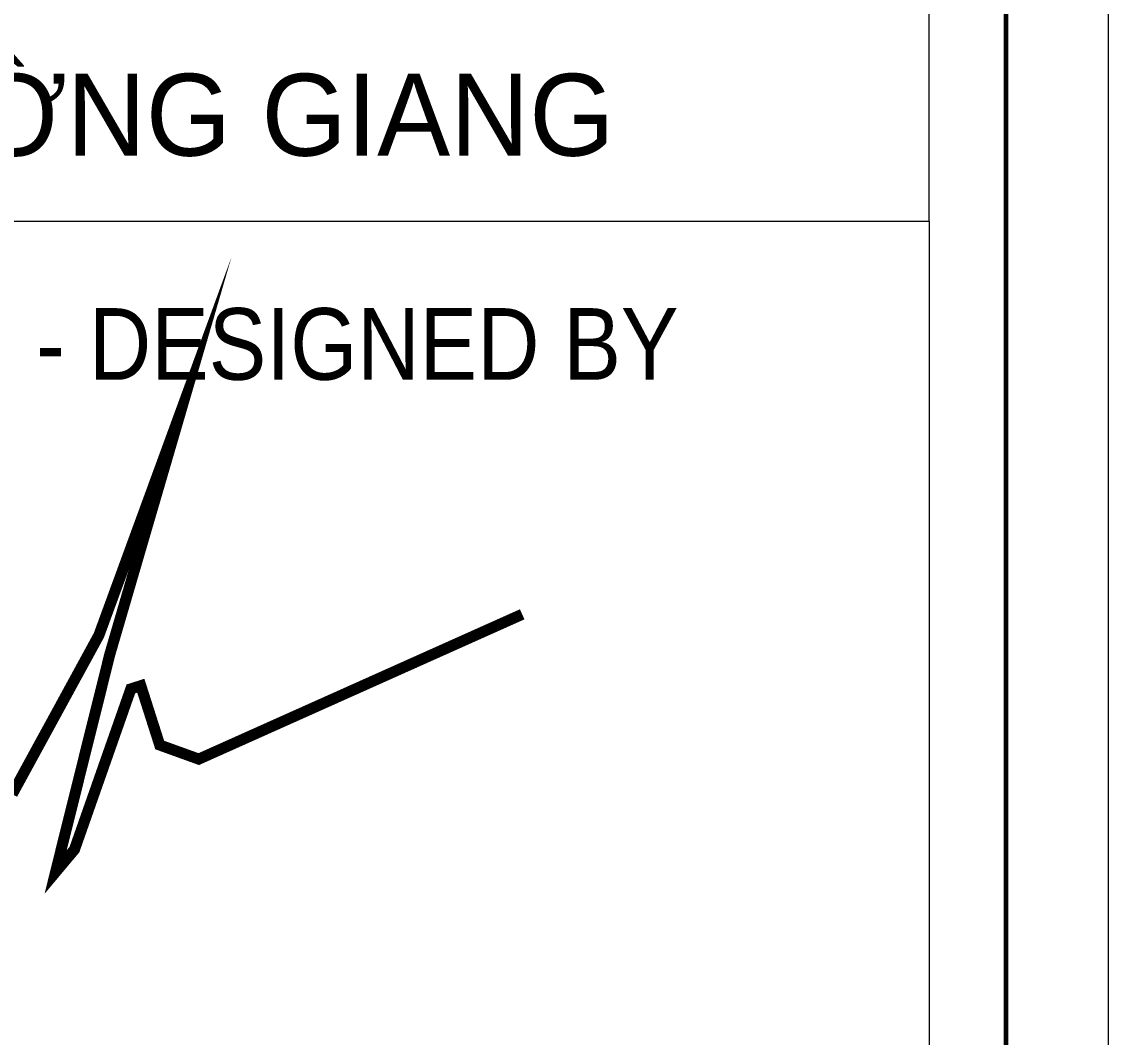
# Model space of a CAD drawing. Header units: millimetres. Extents: x -182770 to 489476, y -561170 to -280028.
# Drawn here: x 70607 to 73676, y -538565 to -535697 of the extents above; entities that cross this region are included whole.
import ezdxf
from ezdxf.enums import TextEntityAlignment as Align

# ---------------------------------------------------------------- set-up
doc = ezdxf.new("R2010")
doc.units = ezdxf.units.MM
doc.header["$MEASUREMENT"] = 0
doc.layers.get('Defpoints').update_dxf_attribs({"color": 1})
for name, color, linetype, lineweight in [('Khungten_LCDI', 7, 'Continuous', 5), ('LC ISO', 153, 'Continuous', 13), ('LC Net thay', 63, 'Continuous', 25), ('LC Text1', 3, 'Continuous', 20)]:
    doc.layers.add(name, color=color, linetype=linetype, lineweight=lineweight)
doc.styles.add('Khungten', font='VHAVAN.TTF', dxfattribs={"width": 0.9, "height": 5000})
doc.styles.add('LC 1', font='VHAVANB.TTF')
doc.styles.add('Title', font='VHBLACK.TTF', dxfattribs={"width": 0.8})
doc.styles.add('VNAVANTH', font='VHAVANB.TTF', dxfattribs={"width": 0.6})

# ---------------------------------------------------------------- blocks, each defined once
blk = doc.blocks.new('lcdi fix')
at = {"layer": 'Defpoints', "lineweight": 0}
blk.add_lwpolyline([(-1200, -14850), (-1200, 14850), (40800, 14850), (40800, -14850)], close=True, dxfattribs=at)
at = {"layer": 'Khungten_LCDI', "color": 5, "lineweight": 25}
blk.add_line((40600, -14650), (40600, 14650), dxfattribs=at)
at = {"layer": 'Khungten_LCDI', "color": 5, "lineweight": 60}
blk.add_lwpolyline([(0, -14650), (0, 14650), (40600, 14650), (40600, -14650)], close=True, dxfattribs=at)
at = {"layer": 'Khungten_LCDI', "color": 9, "lineweight": 15}
for points in [[(36750, -1521.9), (40450, -1521.9), (40450, 446.3), (36750, 446.3)], [(36750, -1521.9), (40450, -1521.9), (40450, -3535.5), (36750, -3535.5)]]:
    blk.add_lwpolyline(points, close=True, dxfattribs=at)
at = {"layer": 'LC ISO', "const_width": 21.6}
blk.add_lwpolyline([(38659, -2641.3), (38828.4, -2330.8), (38987.1, -1897.3), (38849.7, -2368.1), (38748.8, -2773.2), (38743.8, -2793.5), (38780.6, -2749.6), (38890.8, -2435.7), (38910.2, -2429.5), (38947.2, -2545.4), (39023.4, -2572.9), (39655.2, -2290)], dxfattribs=at)
at = {"color": 7, "style": 'VNAVANTH'}
blk.add_text('ths. bïi tr\xadêng giang', height=160, dxfattribs=at).set_placement((38493.4, -1394.1), align=Align.CENTER)
at = {"color": 7, "style": 'Khungten', "width": 0.9}
blk.add_text('chñ tr× thiÕt kÕ - designed by', height=140, dxfattribs=at).set_placement((38565.6, -1831.8), align=Align.CENTER)
at = {"color": 7, "style": 'Khungten', "width": 0.8}
for tag, p in [('REVISION', (39498.8, -10746.3)), ('NGAYHT', (39546.1, -11609.4))]:
    blk.add_attdef(tag, text='', height=200, dxfattribs=at).set_placement(p, align=Align.CENTER)
at = {"layer": 'LC Text1', "color": 3, "style": 'LC 1', "width": 1.834006}
for tag, p, p2 in [('TENBANVE1', (36912.7, -8885.8), (40339.1, -8885.8)), ('TENBANVE2', (36912.7, -9562.5), (40339.1, -9562.5))]:
    blk.add_attdef(tag, text='', height=250, dxfattribs=at).set_placement(p, p2, align=Align.FIT)
at = {"layer": 'LC Text1', "style": 'Title', "width": 0.7}
blk.add_attdef('SOBANVE', text='', height=250, dxfattribs=at).set_placement((39562, -13896.2), align=Align.CENTER)

msp = doc.modelspace()

# ---------------------------------------------------------------- block references
at = {"layer": 'LC Net thay', "xscale": 1.44585, "yscale": 1.44585, "zscale": 1.44585}
msp.add_blockref('lcdi fix', (14685.4, -534059.7), dxfattribs=at)

doc.saveas('drawing.dxf')
